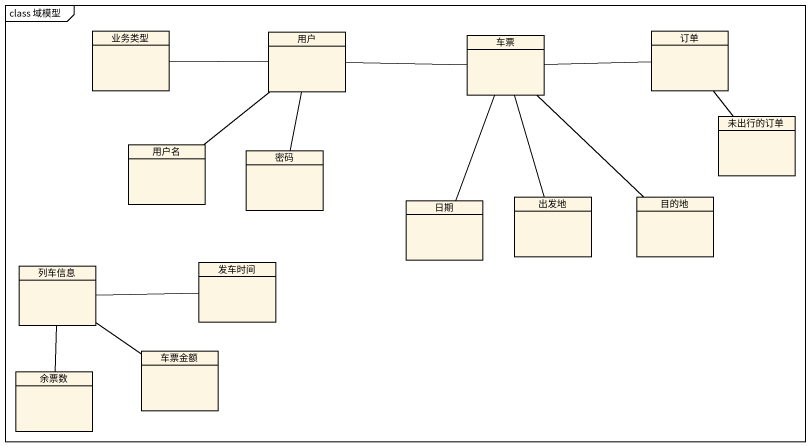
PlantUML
@startuml
mainframe class 域模型
hide circle
hide empty members
class 业务类型
class 用户
class 车票
class 订单
class 未出行的订单
class 用户名
class 密码
class 日期
class 出发地
class 目的地
class 列车信息
class 发车时间
class 余票数
class 车票金额
用户 -left- 业务类型
用户 -right- 车票
用户 -- 用户名
用户 -- 密码
车票 -right- 订单
车票 -- 日期
车票 -- 出发地
车票 -- 目的地
订单 -- 未出行的订单
列车信息 -right- 发车时间
列车信息 -- 余票数
列车信息 -- 车票金额
@enduml
